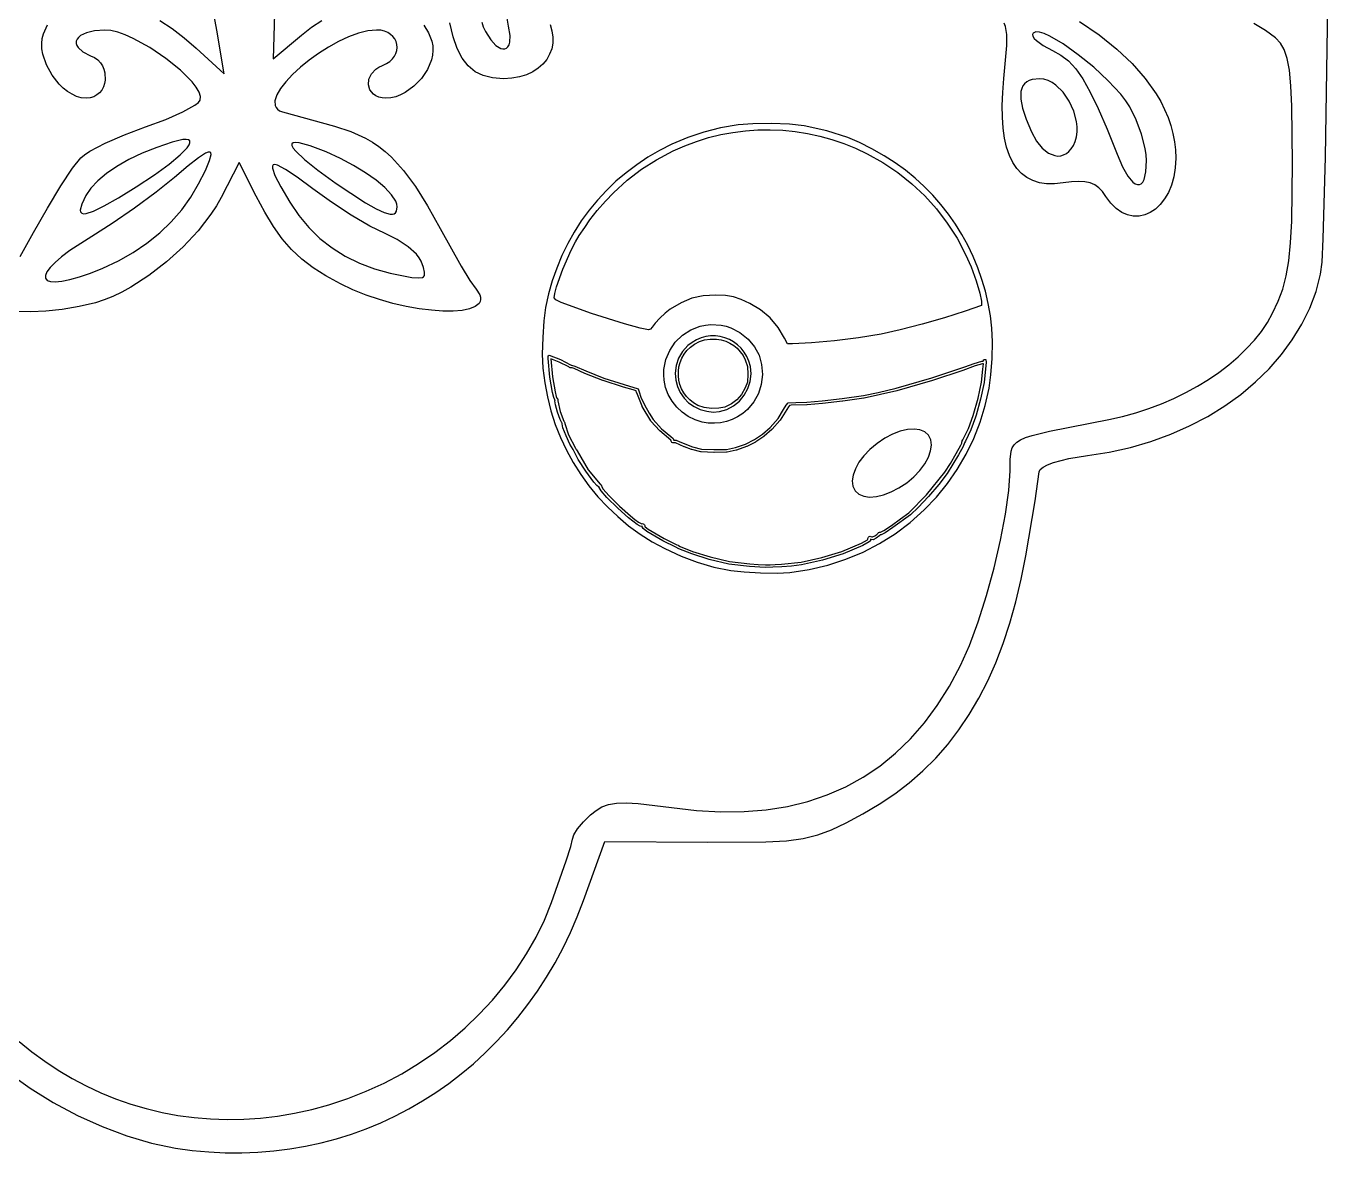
# Model space of a CAD drawing. Header units: millimetres. Extents: x 232 to 266, y 0 to 290.
# Drawn here: x 246.13 to 264.01, y 0 to 15.46 of the extents above; entities that cross this region are included whole.
import ezdxf

# ---------------------------------------------------------------- set-up
doc = ezdxf.new("R2010")
doc.units = ezdxf.units.MM
doc.layers.add('Surface_Engraving', color=5, linetype='CONTINUOUS')

msp = doc.modelspace()

# ---------------------------------------------------------------- linework, layer by layer
at = {"layer": 'Surface_Engraving'}
for points in [[(245.888163, 1.10466), (246.187805, 0.889371), (246.5055, 0.692118), (246.836052, 0.515468), (247.174263, 0.361985), (247.514936, 0.234236), (247.852873, 0.134785), (248.182876, 0.066197), (248.411724, 0.034387), (248.639348, 0.012842), (248.865525, 0.001425), (249.090028, 0), (249.312631, 0.008429), (249.533109, 0.026576), (249.751237, 0.054305), (249.966789, 0.091477), (250.179539, 0.137957), (250.389261, 0.193607), (250.595731, 0.258292), (250.798722, 0.331873), (250.998009, 0.414215), (251.193366, 0.50518), (251.384568, 0.604631), (251.571389, 0.712433), (251.753603, 0.828447), (251.930985, 0.952538), (252.10331, 1.084568), (252.270351, 1.224401), (252.431883, 1.371899), (252.587681, 1.526927), (252.737518, 1.689347), (252.88117, 1.859022), (253.018411, 2.035816), (253.149015, 2.219591), (253.272756, 2.410212), (253.389409, 2.607541), (253.498749, 2.811441), (253.600549, 3.021776), (253.694584, 3.238409), (253.780629, 3.461202), (254.074612, 4.271066), (255.486723, 4.262367), (256.283328, 4.267258), (256.564793, 4.283471), (256.795372, 4.313783), (256.995323, 4.361882), (257.1849, 4.431458), (257.384358, 4.5262), (257.613953, 4.649797), (257.837905, 4.782231), (258.049512, 4.92478), (258.249012, 5.07782), (258.436641, 5.241726), (258.612637, 5.416874), (258.777235, 5.603639), (258.930673, 5.802396), (259.073188, 6.013521), (259.205016, 6.237389), (259.326394, 6.474376), (259.43756, 6.724857), (259.53875, 6.989208), (259.6302, 7.267804), (259.712148, 7.56102), (259.784831, 7.869232), (259.848485, 8.192815), (259.976246, 8.943672), (260.032114, 9.342591), (260.046503, 9.373969), (260.085944, 9.406323), (260.147713, 9.438726), (260.229086, 9.470249), (260.43975, 9.526942), (260.696146, 9.568975), (260.994589, 9.614333), (261.284967, 9.678281), (261.566192, 9.759974), (261.837173, 9.858566), (262.096824, 9.973213), (262.344055, 10.103069), (262.577779, 10.247289), (262.796907, 10.405028), (263.000349, 10.57544), (263.187019, 10.757681), (263.355827, 10.950904), (263.505685, 11.154266), (263.635505, 11.36692), (263.744198, 11.588021), (263.830675, 11.816725), (263.893849, 12.052186), (263.913007, 12.219676), (263.930708, 12.539849), (263.961862, 13.657603), (263.987555, 15.44417), (264.00803, 17.938272)], [(247.968746, 15.533119), (248.134863, 15.423621), (248.301541, 15.29701), (248.467658, 15.153392), (248.849395, 14.802493), (248.751203, 15.400453), (248.692268, 15.697596)], [(249.538697, 15.626562), (249.522004, 15.007698), (249.909524, 15.333739), (250.048487, 15.442055), (250.188875, 15.534975)], [(252.38497, 15.510875), (252.405306, 15.449092), (252.435491, 15.384918), (252.507675, 15.270198), (252.578566, 15.192581), (252.644137, 15.151167), (252.673668, 15.143753), (252.700359, 15.145052), (252.723704, 15.154951), (252.743201, 15.173337), (252.758347, 15.200097), (252.768637, 15.235119), (252.772637, 15.329496), (252.751172, 15.455568), (252.727967, 15.593807)], [(251.59086, 15.467932), (251.651322, 15.365408), (251.698063, 15.248212), (251.711559, 15.187068), (251.714682, 15.123441), (251.708147, 15.05822), (251.69267, 14.99229), (251.637747, 14.861853), (251.555632, 14.739224), (251.452043, 14.631497), (251.332701, 14.545766), (251.268909, 14.513366), (251.203324, 14.489125), (251.136659, 14.47393), (251.069631, 14.468668), (251.017364, 14.472513), (250.971281, 14.483488), (250.931468, 14.500757), (250.898011, 14.523485), (250.85051, 14.581969), (250.829463, 14.652251), (250.835558, 14.72764), (250.869481, 14.801446), (250.931921, 14.866978), (250.974048, 14.894551), (251.023563, 14.917547), (251.076783, 14.942408), (251.121469, 14.972231), (251.157779, 15.006109), (251.185869, 15.043136), (251.205898, 15.082407), (251.218023, 15.123016), (251.222402, 15.164056), (251.219191, 15.204622), (251.208548, 15.243808), (251.190631, 15.280709), (251.165596, 15.314418), (251.133602, 15.344029), (251.094806, 15.368637), (251.049366, 15.387336), (250.997438, 15.399219), (250.93918, 15.403382), (250.819857, 15.39222), (250.691138, 15.360542), (250.556142, 15.311061), (250.417987, 15.246488), (250.279794, 15.169536), (250.14468, 15.082916), (250.015765, 14.989341), (249.896168, 14.891522), (249.789008, 14.792172), (249.697404, 14.694002), (249.624474, 14.599725), (249.573338, 14.512053), (249.547115, 14.433698), (249.548923, 14.367371), (249.561314, 14.339566), (249.581883, 14.315785), (249.611018, 14.296368), (249.649111, 14.281652), (250.363911, 14.085573), (250.58773, 14.013343), (250.789294, 13.921305), (250.883301, 13.866335), (250.97363, 13.804584), (251.060909, 13.735442), (251.145766, 13.658302), (251.310729, 13.477584), (251.473546, 13.257554), (251.639247, 12.993336), (251.812857, 12.680054), (252.100334, 12.165737), (252.221813, 11.968283), (252.306841, 11.847073), (252.355725, 11.770658), (252.366281, 11.736725), (252.368097, 11.705622), (252.36156, 11.677331), (252.347058, 11.65184), (252.295707, 11.60919), (252.217145, 11.577549), (252.114473, 11.556795), (251.990791, 11.546803), (251.849201, 11.547452), (251.692801, 11.558619), (251.524694, 11.58018), (251.347978, 11.612012), (251.165756, 11.653993), (250.981128, 11.705999), (250.797193, 11.767908), (250.617053, 11.839597), (250.443807, 11.920943), (250.244537, 12.029641), (250.069305, 12.141551), (249.913896, 12.261062), (249.774099, 12.392564), (249.645701, 12.540446), (249.524488, 12.709096), (249.406248, 12.902905), (249.286768, 13.126261), (249.053365, 13.586492), (248.806441, 13.105174), (248.742944, 12.991636), (248.668937, 12.877338), (248.493356, 12.649787), (248.287632, 12.429165), (248.059694, 12.222118), (247.817475, 12.035289), (247.568907, 11.875323), (247.44472, 11.80749), (247.321921, 11.748865), (247.2015, 11.700278), (247.084448, 11.66256), (246.858148, 11.608575), (246.627593, 11.569455), (246.403394, 11.545286), (246.196164, 11.536155), (246.016513, 11.542148)], [(246.037199, 1.530001), (246.209831, 1.388898), (246.388451, 1.257057), (246.572757, 1.134647), (246.76245, 1.021835), (246.95723, 0.91879), (247.156797, 0.82568), (247.360851, 0.742674), (247.569092, 0.66994), (247.78122, 0.607647), (247.996936, 0.555963), (248.215938, 0.515056), (248.437928, 0.485095), (248.662605, 0.466249), (248.889669, 0.458685), (249.118821, 0.462572), (249.349759, 0.478079), (249.582185, 0.505374), (249.815798, 0.544625), (250.050299, 0.596001), (250.285387, 0.659671), (250.285387, 0.659671), (250.545444, 0.745201), (250.799388, 0.845258), (251.046556, 0.959239), (251.286288, 1.086546), (251.517922, 1.226577), (251.740796, 1.378731), (251.95425, 1.542409), (252.157622, 1.71701), (252.35025, 1.901934), (252.531474, 2.096579), (252.700631, 2.300346), (252.857062, 2.512634), (253.000103, 2.732842), (253.129094, 2.960371), (253.243373, 3.194619), (253.34228, 3.434987), (253.543632, 4.004791), (253.604885, 4.202778), (253.627382, 4.304772), (253.64685, 4.364263), (253.699861, 4.446526), (253.77832, 4.540696), (253.874137, 4.635911), (253.951999, 4.699045), (254.032987, 4.746435), (254.124292, 4.778729), (254.233107, 4.796578), (254.366623, 4.800633), (254.532034, 4.791543), (254.987306, 4.73653), (255.332229, 4.697366), (255.66384, 4.679485), (255.982224, 4.682927), (256.287461, 4.707731), (256.579633, 4.75394), (256.858823, 4.821592), (257.125112, 4.910728), (257.378582, 5.021389), (257.619316, 5.153615), (257.847395, 5.307446), (258.062902, 5.482923), (258.265918, 5.680086), (258.456525, 5.898975), (258.634805, 6.13963), (258.80084, 6.402093), (258.954712, 6.686403), (259.076445, 6.960199), (259.19662, 7.286427), (259.310761, 7.647476), (259.41439, 8.025734), (259.503027, 8.40359), (259.572196, 8.763435), (259.617419, 9.087656), (259.634217, 9.358644), (259.634533, 9.511988), (259.646179, 9.62746), (259.662023, 9.673996), (259.687624, 9.714667), (259.725291, 9.750673), (259.777334, 9.783216), (259.846059, 9.813495), (259.933776, 9.842713), (260.175419, 9.902765), (260.988174, 10.06296), (261.173627, 10.103493), (261.356311, 10.152848), (261.535534, 10.210577), (261.710602, 10.27623), (261.880824, 10.349359), (262.045507, 10.429515), (262.203956, 10.516249), (262.355481, 10.609113), (262.499387, 10.707657), (262.634983, 10.811432), (262.761575, 10.919991), (262.878471, 11.032884), (262.984978, 11.149661), (263.080403, 11.269876), (263.164053, 11.393078), (263.235235, 11.518819), (263.312439, 11.683447), (263.374125, 11.850238), (263.421902, 12.031304), (263.457381, 12.238758), (263.482173, 12.484713), (263.497887, 12.781281), (263.508526, 13.574712), (263.499747, 14.360983), (263.486587, 14.638214), (263.46564, 14.852463), (263.435449, 15.014443), (263.394557, 15.13487), (263.341509, 15.22446), (263.274847, 15.293928), (263.138278, 15.396409), (262.977775, 15.491847)], [(246.048672, 12.296774), (246.231719, 12.62781), (246.425175, 12.961761), (246.610321, 13.265566), (246.76844, 13.506167), (246.880815, 13.650504), (246.931288, 13.69222), (247.006382, 13.74062), (247.215844, 13.850521), (247.480033, 13.966304), (247.769781, 14.074068), (248.04868, 14.177283), (248.283371, 14.280684), (248.449188, 14.372263), (248.498559, 14.409867), (248.521462, 14.440012), (248.524593, 14.490786), (248.505272, 14.551017), (248.465884, 14.618948), (248.408816, 14.692823), (248.251182, 14.851375), (248.051454, 15.012616), (247.828718, 15.162493), (247.602061, 15.28695), (247.493226, 15.335253), (247.390568, 15.371931), (247.296473, 15.395226), (247.213326, 15.403382), (247.071566, 15.393635), (246.959282, 15.36682), (246.878495, 15.326572), (246.850543, 15.302546), (246.831223, 15.276525), (246.820786, 15.248963), (246.819485, 15.220315), (246.827573, 15.191036), (246.845302, 15.161579), (246.910692, 15.103949), (247.017674, 15.051064), (247.070385, 15.025357), (247.114927, 14.992647), (247.151432, 14.954129), (247.180029, 14.910998), (247.20085, 14.86445), (247.214026, 14.81568), (247.217961, 14.716252), (247.208983, 14.667985), (247.192881, 14.622276), (247.169787, 14.58032), (247.139831, 14.543312), (247.103143, 14.512448), (247.059854, 14.488923), (247.010096, 14.473931), (246.953997, 14.468668), (246.889778, 14.474938), (246.825779, 14.492993), (246.762744, 14.521706), (246.701421, 14.559947), (246.642555, 14.606588), (246.586893, 14.6605), (246.488167, 14.785622), (246.41121, 14.926281), (246.361993, 15.073447), (246.349652, 15.146649), (246.346485, 15.218091), (246.353238, 15.286644), (246.370656, 15.35118), (246.427403, 15.473777)], [(253.320836, 15.476943), (253.347643, 15.3916), (253.360051, 15.307266), (253.358535, 15.224952), (253.343571, 15.145672), (253.315636, 15.070437), (253.275205, 15.000261), (253.222756, 14.936156), (253.158763, 14.879135), (253.083704, 14.830211), (252.998054, 14.790396), (252.902289, 14.760703), (252.796887, 14.742145), (252.682322, 14.735734), (252.533701, 14.745884), (252.404229, 14.77738), (252.292401, 14.831788), (252.196708, 14.910674), (252.115644, 15.015605), (252.047702, 15.148149), (251.991374, 15.309871), (251.945153, 15.502338)], [(260.584564, 15.52181), (260.855529, 15.335176), (261.096866, 15.142028), (261.307975, 14.942813), (261.488255, 14.737976), (261.637105, 14.527962), (261.699556, 14.421153), (261.753923, 14.313218), (261.800133, 14.204211), (261.838109, 14.094189), (261.867777, 13.983206), (261.889061, 13.87132), (261.901887, 13.758585), (261.906179, 13.645057), (261.899195, 13.511495), (261.879108, 13.388065), (261.847214, 13.275475), (261.804809, 13.174435), (261.753192, 13.085654), (261.693658, 13.009841), (261.627504, 12.947706), (261.556028, 12.899959), (261.480525, 12.867307), (261.402292, 12.850462), (261.322627, 12.850131), (261.242826, 12.867025), (261.164185, 12.901852), (261.088002, 12.955322), (261.015573, 13.028144), (260.948195, 13.121028), (260.901527, 13.186877), (260.851108, 13.239279), (260.794966, 13.278852), (260.731125, 13.306216), (260.657613, 13.321992), (260.572457, 13.326798), (260.473682, 13.321256), (260.359315, 13.305983), (260.24233, 13.293178), (260.134118, 13.294138), (260.034695, 13.308836), (259.944076, 13.337247), (259.862274, 13.379345), (259.789305, 13.435103), (259.725183, 13.504496), (259.669923, 13.587497), (259.623539, 13.684082), (259.586047, 13.794223), (259.55746, 13.917895), (259.537794, 14.055073), (259.527063, 14.205729), (259.525282, 14.369838), (259.532465, 14.547375), (259.548628, 14.738313), (259.58832, 15.192436), (259.587642, 15.341167), (259.56898, 15.451952), (259.551898, 15.49646)]]:
    msp.add_lwpolyline(points, dxfattribs=at)
for points in [[(261.505597, 13.613516), (261.500885, 13.691114), (261.487379, 13.778928), (261.437774, 13.973105), (261.364359, 14.171849), (261.274711, 14.35096), (261.219977, 14.4337), (261.151251, 14.521653), (260.98061, 14.706489), (260.780367, 14.892057), (260.568098, 15.064944), (260.361383, 15.211739), (260.177799, 15.319029), (260.100175, 15.353669), (260.034926, 15.373403), (259.984248, 15.376556), (259.95034, 15.36145), (259.940979, 15.341849), (259.945845, 15.317369), (259.96386, 15.288989), (259.993943, 15.257686), (260.085998, 15.190229), (260.213377, 15.122827), (260.329217, 15.060106), (260.434753, 14.978798), (260.534443, 14.871765), (260.632744, 14.73187), (260.734111, 14.551971), (260.843002, 14.324932), (260.963874, 14.043613), (261.101184, 13.700875), (261.177153, 13.527738), (261.250468, 13.399954), (261.318824, 13.318019), (261.350423, 13.294401), (261.379919, 13.282433), (261.407023, 13.282175), (261.431447, 13.293691), (261.452904, 13.317043), (261.471106, 13.352293), (261.49659, 13.458735), (261.505597, 13.613516)], [(260.525869, 13.876294), (260.544137, 13.93903), (260.553007, 14.005707), (260.553102, 14.075223), (260.545047, 14.146476), (260.506979, 14.289783), (260.443792, 14.426809), (260.360475, 14.548736), (260.262017, 14.646744), (260.20867, 14.684024), (260.153408, 14.712016), (260.096856, 14.729621), (260.039637, 14.735734), (259.937751, 14.724855), (259.89624, 14.711176), (259.861006, 14.691933), (259.832039, 14.667073), (259.809332, 14.636542), (259.792876, 14.600287), (259.782663, 14.558255), (259.78093, 14.456643), (259.804067, 14.331282), (259.852004, 14.181742), (259.924674, 14.007598), (259.995399, 13.87949), (260.074805, 13.781676), (260.159185, 13.714965), (260.24483, 13.680168), (260.286967, 13.674989), (260.328029, 13.678093), (260.367553, 13.689579), (260.405075, 13.709549), (260.440131, 13.738105), (260.472258, 13.775346), (260.500992, 13.821376), (260.525869, 13.876294)], [(256.612938, 7.96405), (256.877075, 8.004002), (257.132567, 8.063611), (257.378921, 8.142646), (257.615643, 8.240879), (257.842241, 8.358081), (258.058223, 8.494022), (258.263094, 8.648472), (258.456364, 8.821202), (258.622073, 8.995125), (258.773148, 9.180726), (258.90913, 9.377143), (259.029558, 9.583514), (259.133972, 9.798975), (259.221914, 10.022665), (259.292921, 10.253722), (259.346536, 10.491283), (259.370302, 10.67385), (259.385622, 10.89962), (259.390619, 11.126709), (259.383417, 11.313232), (259.362974, 11.484679), (259.33334, 11.653663), (259.294702, 11.819863), (259.247248, 11.982957), (259.191163, 12.142627), (259.126637, 12.29855), (259.053856, 12.450407), (258.973008, 12.597877), (258.884279, 12.740639), (258.787857, 12.878373), (258.68393, 13.010758), (258.572685, 13.137473), (258.454309, 13.258199), (258.328989, 13.372613), (258.196913, 13.480396), (258.058268, 13.581227), (257.905734, 13.678353), (257.736331, 13.773724), (257.565143, 13.859323), (257.407252, 13.927137), (257.117699, 14.018972), (256.806012, 14.089281), (256.607265, 14.110585), (256.355112, 14.120667), (256.10288, 14.118672), (255.903892, 14.103746), (255.660675, 14.061311), (255.431147, 14.003568), (255.209821, 13.928907), (254.991212, 13.835719), (254.823738, 13.750969), (254.663115, 13.657516), (254.509568, 13.555653), (254.363323, 13.445672), (254.224606, 13.327863), (254.093642, 13.20252), (253.970658, 13.069932), (253.85588, 12.930393), (253.749532, 12.784194), (253.65184, 12.631627), (253.563031, 12.472983), (253.483331, 12.308554), (253.412964, 12.138631), (253.352157, 11.963508), (253.301136, 11.783474), (253.260125, 11.598822), (253.235744, 11.415519), (253.2201, 11.186614), (253.215123, 10.955114), (253.22274, 10.764026), (253.247481, 10.565575), (253.28429, 10.370853), (253.332861, 10.180312), (253.392888, 9.994403), (253.464068, 9.813577), (253.546093, 9.638287), (253.63866, 9.468983), (253.741463, 9.306118), (253.854196, 9.150143), (253.976554, 9.001509), (254.108232, 8.860668), (254.248925, 8.728071), (254.398327, 8.604171), (254.556133, 8.489418), (254.722038, 8.384264), (254.895736, 8.289162), (255.119094, 8.185485), (255.341118, 8.102008), (255.566503, 8.037174), (255.799947, 7.989427), (255.982684, 7.96911), (256.210614, 7.957123), (256.436458, 7.954943), (256.612938, 7.96405)], [(256.537176, 11.178235), (256.448695, 11.32491), (256.339058, 11.454168), (256.210259, 11.564007), (256.064296, 11.652428), (255.943743, 11.707642), (255.838064, 11.741851), (255.728369, 11.759613), (255.595764, 11.765482), (255.422913, 11.756209), (255.267117, 11.722871), (255.118788, 11.662513), (254.968339, 11.57218), (254.901532, 11.51951), (254.829458, 11.452344), (254.76504, 11.383556), (254.721202, 11.326019), (254.698077, 11.300874), (254.671793, 11.291809), (254.556521, 11.31552), (254.343917, 11.372907), (253.889031, 11.51418), (253.47435, 11.667454), (253.40046, 11.704423), (253.379665, 11.730157), (253.385174, 11.78841), (253.409297, 11.880239), (253.497503, 12.125117), (253.612524, 12.385777), (253.670165, 12.497333), (253.722599, 12.583204), (253.796987, 12.696488), (253.868772, 12.800051), (253.969434, 12.927082), (254.082462, 13.057669), (254.191344, 13.171901), (254.380643, 13.344602), (254.573864, 13.493209), (254.780469, 13.624347), (255.00992, 13.744638), (255.168787, 13.815165), (255.330747, 13.875943), (255.495349, 13.926978), (255.662143, 13.968277), (255.830679, 13.999846), (256.000508, 14.021692), (256.171178, 14.03382), (256.342241, 14.036238), (256.513246, 14.028951), (256.683743, 14.011967), (256.853282, 13.985291), (257.021412, 13.94893), (257.187685, 13.90289), (257.35165, 13.847179), (257.512856, 13.781801), (257.670854, 13.706764), (257.888952, 13.584342), (258.093588, 13.447006), (258.284488, 13.295036), (258.461378, 13.12871), (258.623988, 12.948308), (258.772042, 12.754109), (258.905268, 12.54639), (259.023393, 12.325432), (259.097941, 12.153881), (259.167495, 11.964261), (259.219175, 11.794735), (259.240104, 11.683464), (259.241126, 11.626304), (259.017565, 11.548375), (258.734745, 11.456428), (258.426687, 11.367364), (258.125349, 11.289916), (257.862692, 11.232816), (257.555089, 11.182086), (257.225423, 11.14017), (256.910471, 11.111118), (256.647012, 11.098978), (256.577094, 11.098246), (256.537176, 11.178235)], [(247.643237, 13.253858), (247.893163, 13.418866), (248.094488, 13.56502), (248.244607, 13.68909), (248.340917, 13.787848), (248.368081, 13.826726), (248.380817, 13.858065), (248.378799, 13.881462), (248.361702, 13.896513), (248.3292, 13.902814), (248.280969, 13.899962), (248.136016, 13.865185), (247.924171, 13.793167), (247.725867, 13.712676), (247.543422, 13.625144), (247.379152, 13.532004), (247.235374, 13.434687), (247.114406, 13.334626), (247.018565, 13.233253), (246.950167, 13.131999), (246.894618, 13.014167), (246.875338, 12.933587), (246.879979, 12.907386), (246.894504, 12.890642), (246.919184, 12.883403), (246.954293, 12.885716), (247.056884, 12.919192), (247.204453, 12.991452), (247.399178, 13.10288), (247.643237, 13.253858)], [(251.223854, 12.979148), (251.218711, 13.015963), (251.20364, 13.056072), (251.145861, 13.144505), (251.054812, 13.241131), (250.934789, 13.342628), (250.790088, 13.445679), (250.625005, 13.546965), (250.443834, 13.643167), (250.250871, 13.730966), (250.030459, 13.815433), (249.878912, 13.856884), (249.828792, 13.862026), (249.795684, 13.857071), (249.779519, 13.842237), (249.78023, 13.817742), (249.797747, 13.783807), (249.832004, 13.74065), (249.950461, 13.627544), (250.135056, 13.480174), (250.385243, 13.300292), (250.787447, 13.034699), (250.933055, 12.951047), (251.045589, 12.898656), (251.127994, 12.876398), (251.158817, 12.876216), (251.183211, 12.883145), (251.201544, 12.897044), (251.214184, 12.917771), (251.223854, 12.979148)], [(247.187066, 12.138294), (247.400594, 12.237574), (247.602132, 12.35165), (247.7906, 12.479572), (247.964921, 12.62039), (248.124018, 12.773157), (248.266812, 12.936923), (248.392227, 13.110738), (248.499183, 13.293654), (248.591354, 13.477702), (248.648831, 13.611407), (248.669876, 13.695238), (248.666193, 13.718595), (248.652752, 13.729659), (248.629333, 13.728487), (248.595721, 13.715138), (248.497046, 13.65214), (248.35499, 13.541134), (248.167816, 13.382584), (247.917701, 13.179488), (247.620337, 12.958773), (247.312966, 12.747071), (247.032826, 12.571012), (246.733527, 12.379406), (246.619553, 12.294009), (246.529047, 12.216438), (246.461771, 12.147358), (246.417488, 12.087434), (246.39596, 12.037333), (246.396951, 11.997721), (246.420223, 11.969262), (246.465539, 11.952624), (246.532662, 11.948471), (246.621353, 11.95747), (246.731377, 11.980286), (246.862495, 12.017584), (247.01447, 12.070032), (247.187066, 12.138294)], [(251.551224, 12.23409), (251.52678, 12.279219), (251.487602, 12.328104), (251.373154, 12.43092), (251.224103, 12.530099), (251.056675, 12.613203), (250.850013, 12.714685), (250.594116, 12.863943), (250.32153, 13.040888), (250.064801, 13.22543), (249.852073, 13.383423), (249.691735, 13.49136), (249.582346, 13.548397), (249.546306, 13.557564), (249.522463, 13.553689), (249.510635, 13.536666), (249.510644, 13.50639), (249.545447, 13.405653), (249.62543, 13.250636), (249.749151, 13.04049), (249.872575, 12.858876), (250.01117, 12.69362), (250.164326, 12.545155), (250.331428, 12.41391), (250.511864, 12.300318), (250.705021, 12.204809), (250.910288, 12.127814), (251.12705, 12.069765), (251.422887, 12.010808), (251.512467, 12.00212), (251.568963, 12.009543), (251.586165, 12.019823), (251.59673, 12.034764), (251.600126, 12.07947), (251.583505, 12.14535), (251.551224, 12.23409)], [(255.408367, 10.023866), (255.310074, 10.054597), (255.218018, 10.100699), (255.133787, 10.160415), (255.058971, 10.231989), (254.995159, 10.313664), (254.94394, 10.403684), (254.906902, 10.500291), (254.885635, 10.601729), (254.880503, 10.674329), (254.883064, 10.745598), (254.909828, 10.882428), (254.963052, 11.008793), (255.039859, 11.12127), (255.137375, 11.216434), (255.252724, 11.29086), (255.383031, 11.341124), (255.452894, 11.356125), (255.52542, 11.363801), (255.667253, 11.35662), (255.735212, 11.341998), (255.801003, 11.320099), (255.92549, 11.254703), (256.03953, 11.160901), (256.127975, 11.055657), (256.189119, 10.941895), (256.224096, 10.816795), (256.234039, 10.677537), (256.21986, 10.540187), (256.181322, 10.415276), (256.117967, 10.301738), (256.029337, 10.198507), (255.965184, 10.143768), (255.895087, 10.097843), (255.820095, 10.061025), (255.741254, 10.033611), (255.659614, 10.015893), (255.57622, 10.008166), (255.492122, 10.010726), (255.408367, 10.023866)], [(255.646333, 10.172215), (255.747244, 10.199626), (255.838941, 10.247741), (255.919193, 10.313315), (255.985767, 10.393099), (256.036431, 10.483846), (256.068954, 10.58231), (256.081102, 10.685244), (256.070644, 10.789401), (256.050098, 10.860736), (256.021224, 10.92622), (255.984858, 10.985577), (255.941839, 11.038529), (255.893003, 11.0848), (255.839187, 11.124112), (255.781229, 11.156189), (255.719966, 11.180754), (255.656235, 11.19753), (255.590874, 11.20624), (255.52472, 11.206606), (255.45861, 11.198353), (255.393381, 11.181203), (255.329871, 11.154879), (255.268917, 11.119105), (255.211356, 11.073603), (255.138055, 10.992915), (255.084755, 10.902426), (255.051832, 10.802964), (255.039661, 10.695359), (255.046699, 10.601008), (255.069813, 10.511825), (255.107689, 10.429389), (255.159017, 10.355281), (255.222485, 10.291081), (255.29678, 10.238371), (255.380592, 10.198731), (255.472607, 10.173741), (255.557731, 10.162478), (255.646333, 10.172215)], [(255.347819, 10.254782), (255.28871, 10.288808), (255.236881, 10.329354), (255.192379, 10.375548), (255.155251, 10.426516), (255.125545, 10.481383), (255.103309, 10.539276), (255.088589, 10.59932), (255.081434, 10.660643), (255.081892, 10.722369), (255.090008, 10.783626), (255.105833, 10.843538), (255.129411, 10.901233), (255.160792, 10.955836), (255.200023, 11.006473), (255.247151, 11.052271), (255.302225, 11.092356), (255.371651, 11.129202), (255.442009, 11.152147), (255.518325, 11.162329), (255.605621, 11.160885), (255.670122, 11.151915), (255.731093, 11.134833), (255.788136, 11.109926), (255.840851, 11.07748), (255.888836, 11.037782), (255.931693, 10.991118), (255.969022, 10.937776), (256.000421, 10.878041), (256.031289, 10.789533), (256.036509, 10.680482), (256.029057, 10.573654), (256.000009, 10.493755), (255.947539, 10.403518), (255.885513, 10.331785), (255.810783, 10.275614), (255.720203, 10.232062), (255.636907, 10.214246), (255.535647, 10.212791), (255.433569, 10.226652), (255.347819, 10.254782)], [(256.058345, 8.043657), (255.776066, 8.078354), (255.503538, 8.140461), (255.265233, 8.216845), (255.090123, 8.288078), (255.045597, 8.307396), (254.867267, 8.398564), (254.647211, 8.52609), (254.596773, 8.56493), (254.583839, 8.588332), (254.586493, 8.596404), (254.577827, 8.593581), (254.556416, 8.597238), (254.517214, 8.619866), (254.399246, 8.710474), (254.251539, 8.842281), (254.101712, 8.992165), (254.021924, 9.083644), (253.99351, 9.129162), (253.994692, 9.137222), (253.986078, 9.138668), (253.963943, 9.154833), (253.923663, 9.201745), (253.814193, 9.350919), (253.70872, 9.512401), (253.658296, 9.612403), (253.636476, 9.651314), (253.594033, 9.723553), (253.54135, 9.837304), (253.49859, 9.945647), (253.485914, 10.001663), (253.48748, 10.009787), (253.481001, 10.013276), (253.458028, 10.058716), (253.424168, 10.159731), (253.395413, 10.263914), (253.387752, 10.318855), (253.390379, 10.328369), (253.384685, 10.332436), (253.370885, 10.36157), (253.354029, 10.431376), (253.318914, 10.641212), (253.294992, 10.896139), (253.296191, 10.933112), (253.309579, 10.94358), (253.46468, 10.882373), (253.603196, 10.811039), (253.609126, 10.804475), (253.617631, 10.805362), (253.662102, 10.794274), (253.813726, 10.726274), (254.061096, 10.629007), (254.338381, 10.540952), (254.531958, 10.48135), (254.544822, 10.440745), (254.567735, 10.368753), (254.617915, 10.259732), (254.679268, 10.145844), (254.735699, 10.059252), (254.850943, 9.933524), (254.978868, 9.828625), (255.0096, 9.802108), (255.017535, 9.783488), (255.015746, 9.776696), (255.023547, 9.779048), (255.052118, 9.775403), (255.100682, 9.754603), (255.274865, 9.685601), (255.398271, 9.655136), (255.570511, 9.647194), (255.74263, 9.650652), (255.867163, 9.677102), (256.002592, 9.724198), (256.123971, 9.784377), (256.235261, 9.859955), (256.340425, 9.953246), (256.448723, 10.07296), (256.525915, 10.198156), (256.56191, 10.258843), (256.586586, 10.287452), (256.692179, 10.294212), (256.844785, 10.300025), (257.05472, 10.316123), (257.331359, 10.347214), (257.621353, 10.389154), (257.822912, 10.430622), (258.07104, 10.49098), (258.559042, 10.63031), (259.012483, 10.782764), (259.14128, 10.83116), (259.244361, 10.859883), (259.262264, 10.863078), (259.266822, 10.869237), (259.268619, 10.877019), (259.279915, 10.884114), (259.299636, 10.883154), (259.305651, 10.845545), (259.275185, 10.568601), (259.228322, 10.341311), (259.166387, 10.119067), (259.158467, 10.093767), (259.094249, 9.919817), (259.019045, 9.762233), (259.007523, 9.740167), (258.98977, 9.691999), (258.927488, 9.57674), (258.767787, 9.318222), (258.65402, 9.169938), (258.51271, 9.003819), (258.373749, 8.853602), (258.267029, 8.753024), (258.024914, 8.57708), (257.918623, 8.50836), (257.864249, 8.480893), (257.849517, 8.478253), (257.84464, 8.471447), (257.795582, 8.431423), (257.752309, 8.411093), (257.728319, 8.414912), (257.717324, 8.421315), (257.719683, 8.408366), (257.71763, 8.395917), (257.700875, 8.380461), (257.611054, 8.331932), (257.341229, 8.218237), (257.057448, 8.129515), (256.772632, 8.069154), (256.633873, 8.050669), (256.499701, 8.040545), (256.375979, 8.032869), (256.272936, 8.030727), (256.058345, 8.043657)], [(254.575828, 8.6315), (254.587318, 8.633209), (254.599328, 8.631195), (254.60949, 8.62558), (254.617776, 8.617035), (254.622445, 8.60617), (254.623467, 8.594084), (254.623452, 8.592925), (254.625207, 8.589812), (254.665674, 8.558501), (254.885986, 8.430568), (255.061084, 8.340661), (255.077274, 8.334985), (255.082051, 8.333093), (255.105961, 8.320763), (255.276543, 8.251914), (255.515684, 8.175496), (255.782765, 8.114887), (256.062862, 8.080035), (256.175367, 8.072284), (256.275239, 8.067217), (256.340868, 8.06624), (256.409626, 8.073016), (256.411426, 8.073016), (256.495794, 8.077167), (256.765988, 8.10506), (257.049319, 8.165853), (257.326409, 8.252097), (257.593658, 8.364892), (257.67563, 8.408839), (257.681169, 8.417139), (257.680711, 8.427455), (257.684495, 8.438808), (257.691866, 8.448329), (257.701601, 8.454799), (257.713091, 8.458278), (257.72452, 8.457485), (257.737079, 8.45248), (257.740665, 8.450588), (257.746066, 8.449367), (257.779423, 8.464504), (257.805577, 8.482144), (257.820913, 8.501248), (257.829473, 8.508938), (257.842184, 8.514127), (257.853063, 8.516386), (257.898566, 8.539213), (258.003778, 8.607452), (258.130338, 8.695955), (258.241805, 8.779758), (258.485799, 9.029641), (258.736704, 9.338425), (258.814358, 9.457691), (258.814969, 9.457691), (258.895278, 9.593802), (258.894667, 9.593802), (258.956619, 9.709101), (258.969681, 9.737177), (258.97107, 9.750422), (258.974274, 9.761836), (258.977357, 9.767268), (258.985978, 9.77978), (259.060565, 9.93579), (259.126484, 10.116031), (259.193228, 10.351143), (259.2387, 10.573255), (259.261252, 10.753008), (259.267158, 10.826374), (259.253882, 10.824177), (259.153493, 10.7961), (258.985139, 10.732378), (258.983308, 10.731829), (258.570579, 10.59529), (258.569373, 10.59468), (258.081309, 10.455028), (258.078913, 10.454479), (257.629364, 10.352791), (257.626938, 10.352242), (257.336664, 10.310188), (257.335459, 10.310188), (257.059191, 10.279365), (257.057986, 10.279426), (256.847578, 10.263312), (256.845777, 10.263312), (256.628854, 10.255072), (256.60595, 10.252448), (256.590614, 10.234625), (256.480138, 10.053773), (256.47582, 10.048402), (256.368045, 9.928405), (256.364993, 9.925475), (256.25943, 9.832455), (256.255768, 9.829525), (256.144468, 9.754085), (256.140195, 9.751155), (256.018855, 9.690911), (256.014613, 9.689141), (255.87902, 9.641777), (255.874777, 9.640678), (255.750324, 9.61425), (255.743092, 9.613762), (255.571426, 9.610282), (255.569016, 9.610282), (255.396297, 9.618278), (255.389109, 9.619011), (255.266106, 9.649772), (255.262505, 9.650993), (255.165456, 9.685601), (255.163061, 9.686272), (255.041614, 9.739252), (255.026598, 9.741266), (255.016924, 9.739618), (255.0049, 9.740961), (254.994143, 9.745967), (254.985841, 9.754512), (254.980577, 9.765437), (254.978944, 9.776912), (254.978975, 9.778682), (254.827299, 9.904966), (254.823744, 9.90869), (254.708186, 10.034425), (254.703471, 10.040528), (254.586006, 10.241034), (254.583687, 10.245856), (254.510489, 10.426463), (254.508796, 10.433055), (254.504843, 10.451792), (254.46053, 10.467479), (254.328004, 10.505627), (254.326799, 10.505627), (254.049907, 10.593459), (254.047527, 10.594741), (253.800283, 10.692338), (253.799062, 10.693009), (253.650118, 10.7596), (253.625551, 10.767779), (253.610505, 10.767474), (253.599076, 10.768817), (253.588288, 10.773822), (253.581773, 10.779925), (253.580582, 10.781146), (253.44792, 10.849384), (253.332377, 10.895102), (253.355738, 10.644791), (253.389415, 10.440135), (253.405301, 10.374277), (253.414654, 10.355416), (253.42117, 10.348153), (253.425824, 10.337227), (253.426846, 10.325142), (253.426144, 10.31855), (253.426129, 10.317939), (253.460645, 10.169316), (253.511672, 10.037294), (253.514037, 10.035402), (253.520552, 10.025636), (253.523986, 10.014161), (253.523848, 10.005127), (253.576324, 9.850217), (253.668765, 9.668816), (253.681155, 9.651176), (253.68468, 9.644462), (253.691073, 9.629326), (253.844398, 9.372301), (254.006403, 9.171734), (254.01179, 9.169842), (254.021327, 9.162518), (254.027812, 9.152752), (254.031246, 9.141278), (254.0312, 9.138836), (254.051799, 9.106059), (254.128171, 9.018167), (254.27591, 8.870214), (254.423894, 8.738559), (254.485159, 8.688326), (254.535819, 8.652009), (254.569237, 8.632232), (254.575828, 8.6315)], [(258.515355, 9.844556), (258.464062, 9.89116), (258.396435, 9.919576), (258.315323, 9.93025), (258.223574, 9.923631), (258.124036, 9.900166), (258.019556, 9.860304), (257.912983, 9.804492), (257.807164, 9.733179), (257.70962, 9.650905), (257.626778, 9.563666), (257.55985, 9.474079), (257.510046, 9.38476), (257.478575, 9.298324), (257.466649, 9.217389), (257.475477, 9.14457), (257.506269, 9.082483), (257.557563, 9.035879), (257.62519, 9.007464), (257.706301, 8.99679), (257.79805, 9.003409), (257.897588, 9.026874), (258.002068, 9.066736), (258.108641, 9.122547), (258.21446, 9.19386), (258.312005, 9.276135), (258.394847, 9.363374), (258.461775, 9.452961), (258.511579, 9.54228), (258.543049, 9.628715), (258.554976, 9.70965), (258.546148, 9.782469), (258.515355, 9.844556)]]:
    msp.add_lwpolyline(points, close=True, dxfattribs=at)

doc.saveas('drawing.dxf')
